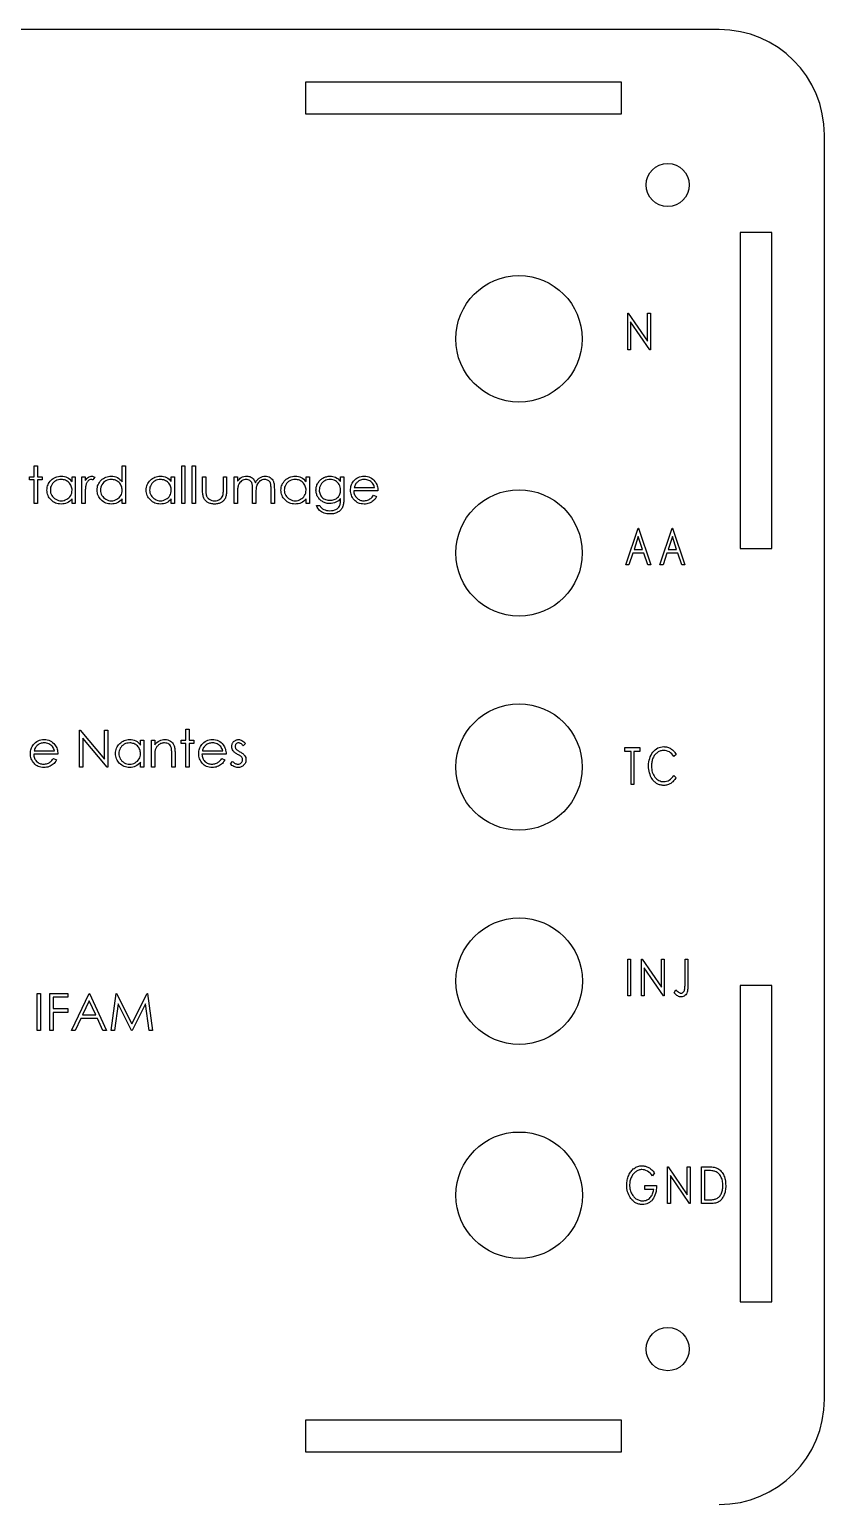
# Model space of a CAD drawing. Header units: millimetres. Extents: x 3 to 788, y -577 to 0.
# Drawn here: x 712.5 to 788, y -144.4 to -4.4 of the extents above; entities that cross this region are included whole.
import ezdxf

# ---------------------------------------------------------------- set-up
doc = ezdxf.new("R2010")
doc.units = ezdxf.units.MM
doc.layers.get('0').update_dxf_attribs({"lineweight": 25})

msp = doc.modelspace()

# ---------------------------------------------------------------- linework, layer by layer
at = {"color": 7, "linetype": 'Continuous', "lineweight": 25}
for p, q in [((777.95, -4.36), (657.95, -4.36)), ((768.7, -9.36), (738.7, -9.36)), ((738.7, -9.36), (738.7, -12.36)), ((768.7, -12.36), (768.7, -9.36)), ((738.7, -12.36), (768.7, -12.36)), ((787.95, -134.36), (787.95, -14.36)), ((782.95, -23.61), (779.95, -23.61)), ((779.95, -23.61), (779.95, -53.61)), ((782.95, -53.61), (782.95, -23.61)), ((779.95, -53.61), (782.95, -53.61)), ((782.95, -95.11), (779.95, -95.11)), ((779.95, -95.11), (779.95, -125.11)), ((782.95, -125.11), (782.95, -95.11)), ((779.95, -125.11), (782.95, -125.11)), ((738.7, -136.36), (738.7, -139.36)), ((768.7, -136.36), (738.7, -136.36)), ((768.7, -139.36), (768.7, -136.36)), ((738.7, -139.36), (768.7, -139.36))]:
    msp.add_line(p, q, dxfattribs=at)
at = {"color": 7, "linetype": 'Continuous', "flags": 128}
for points in [[(769.27, -34.77), (769.27, -31.27), (769.27, -31.27), (769.33, -31.27), (769.33, -31.27), (771.16, -33.94), (771.16, -33.94), (771.16, -31.27), (771.16, -31.27), (771.43, -31.27), (771.43, -31.27), (771.43, -34.77), (771.43, -34.77), (771.36, -34.77), (771.36, -34.77), (769.54, -32.11), (769.54, -32.11), (769.54, -34.77), (769.54, -34.77), (769.27, -34.77)], [(712.94, -45.77), (713.25, -45.77), (713.25, -45.77), (713.25, -46.8), (713.25, -46.8), (713.7, -46.8), (713.7, -46.8), (713.7, -47.11), (713.7, -47.11), (713.25, -47.11), (713.25, -47.11), (713.25, -49.36), (713.25, -49.36), (712.94, -49.36), (712.94, -49.36), (712.94, -47.11), (712.94, -47.11), (712.49, -47.11), (712.49, -47.11), (712.49, -46.8), (712.49, -46.8), (712.94, -46.8), (712.94, -46.8), (712.94, -45.77)], [(721.6, -45.77), (721.6, -49.36), (721.6, -49.36), (721.29, -49.36), (721.29, -49.36), (721.29, -48.91), (721.29, -48.91), (721.18, -49.03), (721.06, -49.13), (720.94, -49.22), (720.81, -49.28), (720.68, -49.33), (720.54, -49.37), (720.39, -49.39), (720.24, -49.4), (720.24, -49.4), (720.11, -49.39), (719.98, -49.38), (719.85, -49.35), (719.73, -49.3), (719.62, -49.25), (719.5, -49.18), (719.4, -49.1), (719.3, -49.01), (719.21, -48.91), (719.13, -48.81), (719.06, -48.7), (719.01, -48.58), (718.96, -48.46), (718.93, -48.34), (718.91, -48.21), (718.91, -48.07), (718.91, -48.07), (718.91, -47.94), (718.93, -47.81), (718.96, -47.68), (719.01, -47.57), (719.06, -47.45), (719.13, -47.34), (719.21, -47.24), (719.3, -47.14), (719.4, -47.05), (719.51, -46.97), (719.62, -46.9), (719.74, -46.85), (719.86, -46.81), (719.98, -46.78), (720.12, -46.76), (720.25, -46.75), (720.25, -46.75), (720.41, -46.76), (720.56, -46.79), (720.7, -46.83), (720.83, -46.89), (720.96, -46.96), (721.07, -47.06), (721.18, -47.17), (721.29, -47.29), (721.29, -47.29), (721.29, -45.77), (721.29, -45.77), (721.6, -45.77)], [(726.94, -45.77), (727.25, -45.77), (727.25, -45.77), (727.25, -49.36), (727.25, -49.36), (726.94, -49.36), (726.94, -49.36), (726.94, -45.77)], [(727.93, -45.77), (728.24, -45.77), (728.24, -45.77), (728.24, -49.36), (728.24, -49.36), (727.93, -49.36), (727.93, -49.36), (727.93, -45.77)], [(716.84, -46.8), (716.84, -49.36), (716.84, -49.36), (716.53, -49.36), (716.53, -49.36), (716.53, -48.91), (716.53, -48.91), (716.42, -49.03), (716.31, -49.13), (716.19, -49.22), (716.06, -49.28), (715.92, -49.33), (715.78, -49.37), (715.64, -49.39), (715.49, -49.4), (715.49, -49.4), (715.35, -49.39), (715.22, -49.38), (715.09, -49.35), (714.97, -49.3), (714.86, -49.25), (714.75, -49.18), (714.64, -49.1), (714.54, -49.01), (714.45, -48.91), (714.37, -48.81), (714.3, -48.7), (714.25, -48.58), (714.21, -48.46), (714.18, -48.34), (714.16, -48.21), (714.15, -48.07), (714.15, -48.07), (714.16, -47.94), (714.18, -47.81), (714.21, -47.68), (714.25, -47.57), (714.31, -47.45), (714.37, -47.34), (714.45, -47.24), (714.55, -47.14), (714.65, -47.05), (714.75, -46.97), (714.86, -46.9), (714.98, -46.85), (715.1, -46.81), (715.23, -46.78), (715.36, -46.76), (715.5, -46.75), (715.5, -46.75), (715.65, -46.76), (715.8, -46.78), (715.94, -46.82), (716.07, -46.88), (716.2, -46.95), (716.32, -47.04), (716.43, -47.15), (716.53, -47.27), (716.53, -47.27), (716.53, -46.8), (716.53, -46.8), (716.84, -46.8)], [(715.5, -47.07), (715.36, -47.08), (715.23, -47.1), (715.1, -47.14), (714.98, -47.2), (714.87, -47.27), (714.77, -47.36), (714.68, -47.46), (714.61, -47.57), (714.54, -47.69), (714.5, -47.81), (714.47, -47.94), (714.47, -48.07), (714.47, -48.07), (714.48, -48.2), (714.5, -48.33), (714.55, -48.46), (714.61, -48.58), (714.68, -48.69), (714.77, -48.79), (714.87, -48.88), (714.99, -48.95), (715.11, -49.01), (715.23, -49.05), (715.36, -49.08), (715.5, -49.09), (715.5, -49.09), (715.63, -49.08), (715.77, -49.05), (715.89, -49.01), (716.02, -48.95), (716.13, -48.88), (716.24, -48.8), (716.32, -48.7), (716.4, -48.59), (716.46, -48.48), (716.5, -48.35), (716.52, -48.22), (716.53, -48.08), (716.53, -48.08), (716.53, -47.98), (716.51, -47.88), (716.49, -47.78), (716.46, -47.69), (716.41, -47.6), (716.36, -47.51), (716.3, -47.43), (716.23, -47.36), (716.16, -47.29), (716.08, -47.23), (715.99, -47.18), (715.9, -47.14), (715.81, -47.11), (715.71, -47.09), (715.61, -47.07), (715.5, -47.07)], [(717.47, -46.8), (717.79, -46.8), (717.79, -46.8), (717.79, -47.17), (717.79, -47.17), (717.86, -47.07), (717.93, -46.98), (718.01, -46.91), (718.08, -46.85), (718.16, -46.81), (718.24, -46.78), (718.33, -46.76), (718.41, -46.75), (718.41, -46.75), (718.48, -46.76), (718.54, -46.78), (718.61, -46.8), (718.68, -46.84), (718.68, -46.84), (718.51, -47.11), (718.51, -47.11), (718.47, -47.09), (718.42, -47.08), (718.39, -47.07), (718.35, -47.07), (718.35, -47.07), (718.28, -47.08), (718.2, -47.1), (718.13, -47.14), (718.06, -47.2), (718.02, -47.24), (717.99, -47.28), (717.96, -47.32), (717.93, -47.37), (717.91, -47.43), (717.88, -47.49), (717.86, -47.55), (717.84, -47.62), (717.84, -47.62), (717.83, -47.68), (717.82, -47.75), (717.81, -47.84), (717.8, -47.95), (717.79, -48.06), (717.79, -48.19), (717.79, -48.34), (717.79, -48.5), (717.79, -48.5), (717.79, -49.36), (717.79, -49.36), (717.47, -49.36), (717.47, -49.36), (717.47, -46.8)], [(720.26, -47.07), (720.12, -47.08), (719.99, -47.1), (719.86, -47.14), (719.74, -47.2), (719.63, -47.27), (719.53, -47.36), (719.44, -47.46), (719.36, -47.57), (719.3, -47.69), (719.26, -47.81), (719.23, -47.94), (719.22, -48.07), (719.22, -48.07), (719.23, -48.2), (719.26, -48.33), (719.3, -48.46), (719.36, -48.58), (719.44, -48.69), (719.53, -48.79), (719.63, -48.88), (719.74, -48.95), (719.86, -49.01), (719.99, -49.05), (720.12, -49.08), (720.25, -49.09), (720.25, -49.09), (720.39, -49.08), (720.52, -49.05), (720.65, -49.01), (720.77, -48.95), (720.89, -48.88), (720.99, -48.8), (721.08, -48.7), (721.15, -48.59), (721.21, -48.48), (721.25, -48.35), (721.28, -48.22), (721.29, -48.08), (721.29, -48.08), (721.28, -47.98), (721.27, -47.88), (721.24, -47.78), (721.21, -47.69), (721.17, -47.6), (721.12, -47.51), (721.06, -47.43), (720.99, -47.36), (720.91, -47.29), (720.83, -47.23), (720.75, -47.18), (720.66, -47.14), (720.56, -47.11), (720.46, -47.09), (720.36, -47.07), (720.26, -47.07)], [(726.27, -46.8), (726.27, -49.36), (726.27, -49.36), (725.95, -49.36), (725.95, -49.36), (725.95, -48.91), (725.95, -48.91), (725.84, -49.03), (725.73, -49.13), (725.61, -49.22), (725.48, -49.28), (725.35, -49.33), (725.21, -49.37), (725.06, -49.39), (724.91, -49.4), (724.91, -49.4), (724.77, -49.39), (724.64, -49.38), (724.52, -49.35), (724.4, -49.3), (724.28, -49.25), (724.17, -49.18), (724.07, -49.1), (723.97, -49.01), (723.87, -48.91), (723.79, -48.81), (723.73, -48.7), (723.67, -48.58), (723.63, -48.46), (723.6, -48.34), (723.58, -48.21), (723.58, -48.07), (723.58, -48.07), (723.58, -47.94), (723.6, -47.81), (723.63, -47.68), (723.67, -47.57), (723.73, -47.45), (723.8, -47.34), (723.88, -47.24), (723.97, -47.14), (724.07, -47.05), (724.18, -46.97), (724.29, -46.9), (724.4, -46.85), (724.53, -46.81), (724.65, -46.78), (724.78, -46.76), (724.92, -46.75), (724.92, -46.75), (725.07, -46.76), (725.22, -46.78), (725.36, -46.82), (725.5, -46.88), (725.62, -46.95), (725.74, -47.04), (725.85, -47.15), (725.95, -47.27), (725.95, -47.27), (725.95, -46.8), (725.95, -46.8), (726.27, -46.8)], [(724.92, -47.07), (724.79, -47.08), (724.65, -47.1), (724.53, -47.14), (724.41, -47.2), (724.29, -47.27), (724.19, -47.36), (724.11, -47.46), (724.03, -47.57), (723.97, -47.69), (723.92, -47.81), (723.9, -47.94), (723.89, -48.07), (723.89, -48.07), (723.9, -48.2), (723.92, -48.33), (723.97, -48.46), (724.03, -48.58), (724.11, -48.69), (724.2, -48.79), (724.3, -48.88), (724.41, -48.95), (724.53, -49.01), (724.66, -49.05), (724.79, -49.08), (724.92, -49.09), (724.92, -49.09), (725.06, -49.08), (725.19, -49.05), (725.32, -49.01), (725.44, -48.95), (725.56, -48.88), (725.66, -48.8), (725.75, -48.7), (725.82, -48.59), (725.88, -48.48), (725.92, -48.35), (725.94, -48.22), (725.95, -48.08), (725.95, -48.08), (725.95, -47.98), (725.93, -47.88), (725.91, -47.78), (725.88, -47.69), (725.84, -47.6), (725.79, -47.51), (725.73, -47.43), (725.66, -47.36), (725.58, -47.29), (725.5, -47.23), (725.41, -47.18), (725.32, -47.14), (725.23, -47.11), (725.13, -47.09), (725.03, -47.07), (724.92, -47.07)], [(728.91, -46.8), (729.23, -46.8), (729.23, -46.8), (729.23, -47.98), (729.23, -47.98), (729.23, -48.09), (729.23, -48.18), (729.24, -48.27), (729.24, -48.35), (729.25, -48.42), (729.26, -48.48), (729.27, -48.54), (729.28, -48.58), (729.28, -48.58), (729.3, -48.64), (729.32, -48.69), (729.35, -48.74), (729.39, -48.79), (729.42, -48.84), (729.47, -48.88), (729.51, -48.92), (729.56, -48.95), (729.67, -49.01), (729.79, -49.05), (729.92, -49.08), (730.06, -49.09), (730.06, -49.09), (730.2, -49.08), (730.33, -49.05), (730.45, -49.01), (730.56, -48.95), (730.65, -48.88), (730.73, -48.8), (730.79, -48.71), (730.84, -48.61), (730.84, -48.61), (730.85, -48.57), (730.86, -48.51), (730.87, -48.45), (730.88, -48.38), (730.88, -48.3), (730.89, -48.2), (730.89, -48.1), (730.89, -47.98), (730.89, -47.98), (730.89, -46.8), (730.89, -46.8), (731.2, -46.8), (731.2, -46.8), (731.2, -48.04), (731.2, -48.04), (731.2, -48.17), (731.2, -48.29), (731.19, -48.4), (731.17, -48.5), (731.15, -48.6), (731.13, -48.68), (731.11, -48.76), (731.08, -48.83), (731.04, -48.9), (731.01, -48.96), (730.96, -49.02), (730.92, -49.07), (730.87, -49.12), (730.82, -49.17), (730.76, -49.21), (730.7, -49.25), (730.63, -49.29), (730.56, -49.32), (730.49, -49.34), (730.41, -49.36), (730.33, -49.38), (730.24, -49.39), (730.16, -49.4), (730.06, -49.4), (730.06, -49.4), (729.97, -49.4), (729.88, -49.39), (729.79, -49.38), (729.71, -49.36), (729.63, -49.34), (729.56, -49.32), (729.49, -49.29), (729.42, -49.25), (729.36, -49.21), (729.3, -49.17), (729.25, -49.12), (729.2, -49.07), (729.15, -49.02), (729.11, -48.96), (729.07, -48.9), (729.04, -48.83), (729.01, -48.76), (728.99, -48.68), (728.96, -48.59), (728.95, -48.49), (728.93, -48.39), (728.92, -48.27), (728.92, -48.15), (728.91, -48.02), (728.91, -48.02), (728.91, -46.8)], [(731.92, -46.8), (732.24, -46.8), (732.24, -46.8), (732.24, -47.24), (732.24, -47.24), (732.32, -47.13), (732.41, -47.03), (732.5, -46.95), (732.59, -46.88), (732.59, -46.88), (732.72, -46.83), (732.85, -46.79), (732.98, -46.76), (733.12, -46.75), (733.12, -46.75), (733.21, -46.76), (733.3, -46.77), (733.39, -46.79), (733.47, -46.83), (733.55, -46.87), (733.63, -46.91), (733.69, -46.96), (733.75, -47.02), (733.8, -47.09), (733.85, -47.17), (733.89, -47.26), (733.93, -47.37), (733.93, -47.37), (733.97, -47.3), (734.02, -47.23), (734.07, -47.16), (734.12, -47.1), (734.17, -47.05), (734.22, -47), (734.28, -46.95), (734.34, -46.91), (734.47, -46.84), (734.6, -46.79), (734.73, -46.76), (734.87, -46.75), (734.87, -46.75), (735, -46.76), (735.12, -46.79), (735.23, -46.83), (735.34, -46.89), (735.43, -46.96), (735.51, -47.05), (735.58, -47.14), (735.64, -47.26), (735.66, -47.32), (735.68, -47.39), (735.7, -47.47), (735.71, -47.55), (735.72, -47.65), (735.73, -47.75), (735.73, -47.86), (735.74, -47.97), (735.74, -47.97), (735.74, -49.36), (735.74, -49.36), (735.42, -49.36), (735.42, -49.36), (735.42, -47.97), (735.42, -47.97), (735.42, -47.87), (735.42, -47.78), (735.41, -47.7), (735.41, -47.62), (735.4, -47.56), (735.39, -47.5), (735.38, -47.45), (735.36, -47.41), (735.33, -47.33), (735.28, -47.27), (735.22, -47.21), (735.16, -47.16), (735.08, -47.12), (735, -47.09), (734.91, -47.07), (734.81, -47.07), (734.81, -47.07), (734.7, -47.08), (734.58, -47.1), (734.47, -47.15), (734.37, -47.21), (734.28, -47.28), (734.2, -47.37), (734.13, -47.47), (734.08, -47.58), (734.06, -47.64), (734.04, -47.72), (734.02, -47.8), (734.01, -47.89), (734, -48), (733.99, -48.11), (733.99, -48.23), (733.99, -48.36), (733.99, -48.36), (733.99, -49.36), (733.99, -49.36), (733.67, -49.36), (733.67, -49.36), (733.67, -48.06), (733.67, -48.06), (733.67, -47.95), (733.67, -47.84), (733.66, -47.75), (733.66, -47.67), (733.65, -47.6), (733.64, -47.53), (733.63, -47.48), (733.61, -47.43), (733.58, -47.35), (733.53, -47.28), (733.48, -47.22), (733.41, -47.17), (733.33, -47.12), (733.25, -47.09), (733.16, -47.07), (733.06, -47.07), (733.06, -47.07), (732.95, -47.08), (732.84, -47.1), (732.73, -47.14), (732.63, -47.2), (732.54, -47.28), (732.45, -47.36), (732.39, -47.46), (732.33, -47.57), (732.31, -47.63), (732.29, -47.7), (732.27, -47.78), (732.26, -47.86), (732.25, -47.96), (732.24, -48.06), (732.24, -48.16), (732.24, -48.28), (732.24, -48.28), (732.24, -49.36), (732.24, -49.36), (731.92, -49.36), (731.92, -49.36), (731.92, -46.8)], [(739.06, -46.8), (739.06, -49.36), (739.06, -49.36), (738.74, -49.36), (738.74, -49.36), (738.74, -48.91), (738.74, -48.91), (738.63, -49.03), (738.52, -49.13), (738.4, -49.22), (738.27, -49.28), (738.14, -49.33), (738, -49.37), (737.85, -49.39), (737.7, -49.4), (737.7, -49.4), (737.56, -49.39), (737.43, -49.38), (737.31, -49.35), (737.19, -49.3), (737.07, -49.25), (736.96, -49.18), (736.85, -49.1), (736.75, -49.01), (736.66, -48.91), (736.58, -48.81), (736.52, -48.7), (736.46, -48.58), (736.42, -48.46), (736.39, -48.34), (736.37, -48.21), (736.36, -48.07), (736.36, -48.07), (736.37, -47.94), (736.39, -47.81), (736.42, -47.68), (736.46, -47.57), (736.52, -47.45), (736.59, -47.34), (736.67, -47.24), (736.76, -47.14), (736.86, -47.05), (736.97, -46.97), (737.08, -46.9), (737.19, -46.85), (737.31, -46.81), (737.44, -46.78), (737.57, -46.76), (737.71, -46.75), (737.71, -46.75), (737.86, -46.76), (738.01, -46.78), (738.15, -46.82), (738.29, -46.88), (738.41, -46.95), (738.53, -47.04), (738.64, -47.15), (738.74, -47.27), (738.74, -47.27), (738.74, -46.8), (738.74, -46.8), (739.06, -46.8)], [(737.71, -47.07), (737.57, -47.08), (737.44, -47.1), (737.32, -47.14), (737.19, -47.2), (737.08, -47.27), (736.98, -47.36), (736.89, -47.46), (736.82, -47.57), (736.76, -47.69), (736.71, -47.81), (736.69, -47.94), (736.68, -48.07), (736.68, -48.07), (736.69, -48.2), (736.71, -48.33), (736.76, -48.46), (736.82, -48.58), (736.9, -48.69), (736.98, -48.79), (737.09, -48.88), (737.2, -48.95), (737.32, -49.01), (737.44, -49.05), (737.57, -49.08), (737.71, -49.09), (737.71, -49.09), (737.84, -49.08), (737.98, -49.05), (738.11, -49.01), (738.23, -48.95), (738.35, -48.88), (738.45, -48.8), (738.53, -48.7), (738.61, -48.59), (738.67, -48.48), (738.71, -48.35), (738.73, -48.22), (738.74, -48.08), (738.74, -48.08), (738.74, -47.98), (738.72, -47.88), (738.7, -47.78), (738.67, -47.69), (738.63, -47.6), (738.57, -47.51), (738.51, -47.43), (738.44, -47.36), (738.37, -47.29), (738.29, -47.23), (738.2, -47.18), (738.11, -47.14), (738.02, -47.11), (737.92, -47.09), (737.82, -47.07), (737.71, -47.07)], [(742.02, -46.8), (742.33, -46.8), (742.33, -46.8), (742.33, -48.83), (742.33, -48.83), (742.33, -48.96), (742.33, -49.08), (742.32, -49.19), (742.31, -49.29), (742.3, -49.39), (742.28, -49.47), (742.26, -49.55), (742.24, -49.61), (742.24, -49.61), (742.2, -49.7), (742.16, -49.78), (742.12, -49.85), (742.06, -49.92), (742, -49.99), (741.94, -50.05), (741.87, -50.1), (741.79, -50.15), (741.71, -50.2), (741.63, -50.24), (741.54, -50.27), (741.45, -50.3), (741.35, -50.32), (741.25, -50.33), (741.14, -50.34), (741.04, -50.34), (741.04, -50.34), (740.88, -50.34), (740.73, -50.32), (740.58, -50.29), (740.45, -50.25), (740.33, -50.2), (740.22, -50.14), (740.12, -50.07), (740.03, -50), (739.95, -49.91), (739.87, -49.8), (739.8, -49.68), (739.73, -49.54), (739.73, -49.54), (740.04, -49.54), (740.04, -49.54), (740.12, -49.65), (740.21, -49.75), (740.31, -49.84), (740.43, -49.91), (740.55, -49.96), (740.69, -50), (740.84, -50.02), (741.01, -50.03), (741.01, -50.03), (741.17, -50.02), (741.32, -50), (741.46, -49.96), (741.58, -49.91), (741.69, -49.84), (741.78, -49.77), (741.86, -49.69), (741.92, -49.6), (741.94, -49.55), (741.96, -49.5), (741.98, -49.43), (741.99, -49.36), (742, -49.28), (742.01, -49.19), (742.02, -49.1), (742.02, -49), (742.02, -49), (742.02, -48.87), (742.02, -48.87), (741.92, -48.98), (741.81, -49.08), (741.69, -49.16), (741.56, -49.23), (741.43, -49.29), (741.29, -49.32), (741.14, -49.35), (741, -49.36), (741, -49.36), (740.91, -49.35), (740.82, -49.34), (740.74, -49.33), (740.65, -49.31), (740.57, -49.29), (740.49, -49.26), (740.41, -49.22), (740.33, -49.18), (740.26, -49.14), (740.19, -49.09), (740.12, -49.03), (740.06, -48.98), (740, -48.92), (739.95, -48.85), (739.9, -48.79), (739.85, -48.71), (739.81, -48.64), (739.78, -48.56), (739.75, -48.49), (739.73, -48.41), (739.71, -48.32), (739.69, -48.24), (739.69, -48.16), (739.68, -48.07), (739.68, -48.07), (739.69, -47.98), (739.7, -47.9), (739.71, -47.81), (739.73, -47.73), (739.75, -47.65), (739.78, -47.57), (739.82, -47.49), (739.86, -47.41), (739.91, -47.34), (739.96, -47.27), (740.01, -47.2), (740.07, -47.14), (740.13, -47.08), (740.2, -47.03), (740.27, -46.98), (740.35, -46.93), (740.43, -46.89), (740.51, -46.85), (740.59, -46.82), (740.67, -46.8), (740.75, -46.78), (740.83, -46.76), (740.92, -46.76), (741.01, -46.75), (741.01, -46.75), (741.15, -46.76), (741.28, -46.78), (741.41, -46.81), (741.54, -46.86), (741.66, -46.93), (741.78, -47.01), (741.9, -47.12), (742.02, -47.25), (742.02, -47.25), (742.02, -46.8)], [(741.03, -47.07), (740.89, -47.08), (740.76, -47.1), (740.63, -47.14), (740.51, -47.2), (740.4, -47.27), (740.3, -47.36), (740.21, -47.46), (740.13, -47.57), (740.07, -47.69), (740.03, -47.82), (740.01, -47.95), (740, -48.08), (740, -48.08), (740, -48.18), (740.02, -48.28), (740.04, -48.37), (740.07, -48.46), (740.11, -48.55), (740.16, -48.62), (740.21, -48.7), (740.28, -48.77), (740.35, -48.83), (740.43, -48.89), (740.52, -48.94), (740.6, -48.97), (740.7, -49), (740.8, -49.02), (740.9, -49.04), (741.01, -49.04), (741.01, -49.04), (741.12, -49.04), (741.23, -49.02), (741.33, -49), (741.42, -48.97), (741.51, -48.94), (741.59, -48.89), (741.67, -48.83), (741.74, -48.77), (741.81, -48.7), (741.86, -48.63), (741.91, -48.55), (741.95, -48.46), (741.98, -48.37), (742, -48.27), (742.01, -48.17), (742.02, -48.06), (742.02, -48.06), (742.01, -47.92), (741.99, -47.79), (741.95, -47.67), (741.89, -47.55), (741.82, -47.45), (741.74, -47.35), (741.64, -47.27), (741.53, -47.2), (741.41, -47.14), (741.29, -47.1), (741.16, -47.08), (741.03, -47.07)], [(745.15, -48.55), (745.43, -48.69), (745.43, -48.69), (745.36, -48.81), (745.29, -48.92), (745.21, -49.01), (745.12, -49.09), (745.03, -49.16), (744.94, -49.22), (744.84, -49.28), (744.73, -49.32), (744.62, -49.36), (744.5, -49.38), (744.38, -49.4), (744.25, -49.4), (744.25, -49.4), (744.1, -49.39), (743.96, -49.38), (743.83, -49.34), (743.71, -49.3), (743.59, -49.24), (743.49, -49.17), (743.39, -49.09), (743.3, -49), (743.22, -48.89), (743.15, -48.79), (743.09, -48.68), (743.05, -48.57), (743.01, -48.45), (742.98, -48.33), (742.97, -48.21), (742.96, -48.08), (742.96, -48.08), (742.96, -47.97), (742.98, -47.85), (743, -47.74), (743.03, -47.63), (743.07, -47.53), (743.13, -47.42), (743.19, -47.33), (743.25, -47.23), (743.25, -47.23), (743.35, -47.12), (743.46, -47.02), (743.57, -46.94), (743.69, -46.87), (743.82, -46.82), (743.96, -46.78), (744.1, -46.76), (744.25, -46.75), (744.25, -46.75), (744.41, -46.76), (744.56, -46.78), (744.7, -46.82), (744.83, -46.88), (744.96, -46.95), (745.08, -47.04), (745.18, -47.14), (745.28, -47.26), (745.28, -47.26), (745.35, -47.35), (745.4, -47.45), (745.45, -47.55), (745.49, -47.66), (745.52, -47.77), (745.54, -47.89), (745.56, -48.01), (745.56, -48.14), (745.56, -48.14), (743.27, -48.14), (743.27, -48.14), (743.28, -48.25), (743.29, -48.34), (743.32, -48.43), (743.35, -48.52), (743.39, -48.6), (743.43, -48.68), (743.49, -48.75), (743.55, -48.82), (743.62, -48.88), (743.69, -48.94), (743.77, -48.98), (743.85, -49.02), (743.93, -49.05), (744.02, -49.07), (744.11, -49.08), (744.21, -49.09), (744.21, -49.09), (744.3, -49.08), (744.39, -49.07), (744.48, -49.05), (744.57, -49.03), (744.66, -48.99), (744.74, -48.96), (744.81, -48.91), (744.88, -48.87), (744.94, -48.81), (745.01, -48.74), (745.08, -48.65), (745.15, -48.55)], [(745.25, -47.83), (745.21, -47.71), (745.17, -47.6), (745.11, -47.5), (745.05, -47.41), (744.98, -47.34), (744.9, -47.27), (744.81, -47.21), (744.71, -47.16), (744.61, -47.12), (744.5, -47.09), (744.39, -47.07), (744.27, -47.07), (744.27, -47.07), (744.18, -47.07), (744.09, -47.08), (744, -47.1), (743.91, -47.13), (743.83, -47.16), (743.76, -47.2), (743.68, -47.25), (743.61, -47.31), (743.61, -47.31), (743.56, -47.35), (743.52, -47.41), (743.47, -47.46), (743.43, -47.52), (743.4, -47.59), (743.36, -47.67), (743.33, -47.75), (743.31, -47.83), (743.31, -47.83), (745.25, -47.83)], [(770.3, -51.68), (771.47, -55.18), (771.47, -55.18), (771.18, -55.18), (771.18, -55.18), (770.8, -54.05), (770.8, -54.05), (769.76, -54.05), (769.76, -54.05), (769.39, -55.18), (769.39, -55.18), (769.09, -55.18), (769.09, -55.18), (770.26, -51.68), (770.26, -51.68), (770.3, -51.68)], [(773.54, -51.68), (774.71, -55.18), (774.71, -55.18), (774.42, -55.18), (774.42, -55.18), (774.04, -54.05), (774.04, -54.05), (773, -54.05), (773, -54.05), (772.63, -55.18), (772.63, -55.18), (772.33, -55.18), (772.33, -55.18), (773.5, -51.68), (773.5, -51.68), (773.54, -51.68)], [(770.28, -52.49), (769.88, -53.7), (769.88, -53.7), (770.68, -53.7), (770.68, -53.7), (770.28, -52.49)], [(773.52, -52.49), (773.12, -53.7), (773.12, -53.7), (773.92, -53.7), (773.92, -53.7), (773.52, -52.49)], [(717.24, -74.36), (717.24, -70.86), (717.24, -70.86), (717.31, -70.86), (717.31, -70.86), (719.62, -73.61), (719.62, -73.61), (719.62, -70.86), (719.62, -70.86), (719.93, -70.86), (719.93, -70.86), (719.93, -74.36), (719.93, -74.36), (719.86, -74.36), (719.86, -74.36), (717.56, -71.61), (717.56, -71.61), (717.56, -74.36), (717.56, -74.36), (717.24, -74.36)], [(727.34, -70.77), (727.65, -70.77), (727.65, -70.77), (727.65, -71.8), (727.65, -71.8), (728.1, -71.8), (728.1, -71.8), (728.1, -72.11), (728.1, -72.11), (727.65, -72.11), (727.65, -72.11), (727.65, -74.36), (727.65, -74.36), (727.34, -74.36), (727.34, -74.36), (727.34, -72.11), (727.34, -72.11), (726.89, -72.11), (726.89, -72.11), (726.89, -71.8), (726.89, -71.8), (727.34, -71.8), (727.34, -71.8), (727.34, -70.77)], [(714.76, -73.55), (715.04, -73.69), (715.04, -73.69), (714.98, -73.81), (714.9, -73.92), (714.82, -74.01), (714.74, -74.09), (714.65, -74.16), (714.56, -74.22), (714.46, -74.28), (714.35, -74.32), (714.24, -74.36), (714.12, -74.38), (713.99, -74.4), (713.86, -74.4), (713.86, -74.4), (713.72, -74.39), (713.58, -74.38), (713.45, -74.34), (713.32, -74.3), (713.21, -74.24), (713.1, -74.17), (713.01, -74.09), (712.92, -74), (712.84, -73.89), (712.77, -73.79), (712.71, -73.68), (712.66, -73.57), (712.62, -73.45), (712.6, -73.33), (712.58, -73.21), (712.58, -73.08), (712.58, -73.08), (712.58, -72.97), (712.59, -72.85), (712.62, -72.74), (712.65, -72.63), (712.69, -72.53), (712.74, -72.42), (712.8, -72.33), (712.87, -72.23), (712.87, -72.23), (712.97, -72.12), (713.07, -72.02), (713.19, -71.94), (713.31, -71.87), (713.44, -71.82), (713.57, -71.78), (713.72, -71.76), (713.87, -71.75), (713.87, -71.75), (714.03, -71.76), (714.18, -71.78), (714.32, -71.82), (714.45, -71.88), (714.57, -71.95), (714.69, -72.04), (714.8, -72.14), (714.9, -72.26), (714.9, -72.26), (714.96, -72.35), (715.02, -72.45), (715.07, -72.55), (715.11, -72.66), (715.14, -72.77), (715.16, -72.89), (715.17, -73.01), (715.18, -73.14), (715.18, -73.14), (712.89, -73.14), (712.89, -73.14), (712.9, -73.25), (712.91, -73.34), (712.93, -73.43), (712.96, -73.52), (713, -73.6), (713.05, -73.68), (713.1, -73.75), (713.16, -73.82), (713.23, -73.88), (713.31, -73.94), (713.38, -73.98), (713.46, -74.02), (713.55, -74.05), (713.64, -74.07), (713.73, -74.08), (713.82, -74.09), (713.82, -74.09), (713.92, -74.08), (714.01, -74.07), (714.1, -74.05), (714.19, -74.03), (714.28, -73.99), (714.36, -73.96), (714.43, -73.91), (714.49, -73.87), (714.56, -73.81), (714.62, -73.74), (714.69, -73.65), (714.76, -73.55)], [(714.86, -72.83), (714.83, -72.71), (714.78, -72.6), (714.73, -72.5), (714.67, -72.41), (714.6, -72.34), (714.52, -72.27), (714.43, -72.21), (714.33, -72.16), (714.22, -72.12), (714.11, -72.09), (714, -72.07), (713.89, -72.07), (713.89, -72.07), (713.79, -72.07), (713.7, -72.08), (713.61, -72.1), (713.53, -72.13), (713.45, -72.16), (713.37, -72.2), (713.3, -72.25), (713.23, -72.31), (713.23, -72.31), (713.18, -72.35), (713.13, -72.41), (713.09, -72.46), (713.05, -72.52), (713.01, -72.59), (712.98, -72.67), (712.95, -72.75), (712.92, -72.83), (712.92, -72.83), (714.86, -72.83)], [(723.35, -71.8), (723.35, -74.36), (723.35, -74.36), (723.03, -74.36), (723.03, -74.36), (723.03, -73.91), (723.03, -73.91), (722.92, -74.03), (722.81, -74.13), (722.69, -74.22), (722.56, -74.28), (722.42, -74.33), (722.29, -74.37), (722.14, -74.39), (721.99, -74.4), (721.99, -74.4), (721.85, -74.39), (721.72, -74.38), (721.6, -74.35), (721.47, -74.3), (721.36, -74.25), (721.25, -74.18), (721.14, -74.1), (721.04, -74.01), (720.95, -73.91), (720.87, -73.81), (720.81, -73.7), (720.75, -73.58), (720.71, -73.46), (720.68, -73.34), (720.66, -73.21), (720.65, -73.07), (720.65, -73.07), (720.66, -72.94), (720.68, -72.81), (720.71, -72.68), (720.75, -72.57), (720.81, -72.45), (720.87, -72.34), (720.95, -72.24), (721.05, -72.14), (721.15, -72.05), (721.25, -71.97), (721.37, -71.9), (721.48, -71.85), (721.6, -71.81), (721.73, -71.78), (721.86, -71.76), (722, -71.75), (722, -71.75), (722.15, -71.76), (722.3, -71.78), (722.44, -71.82), (722.58, -71.88), (722.7, -71.95), (722.82, -72.04), (722.93, -72.15), (723.03, -72.27), (723.03, -72.27), (723.03, -71.8), (723.03, -71.8), (723.35, -71.8)], [(722, -72.07), (721.86, -72.08), (721.73, -72.1), (721.6, -72.14), (721.48, -72.2), (721.37, -72.27), (721.27, -72.36), (721.18, -72.46), (721.11, -72.57), (721.05, -72.69), (721, -72.81), (720.98, -72.94), (720.97, -73.07), (720.97, -73.07), (720.98, -73.2), (721, -73.33), (721.05, -73.46), (721.11, -73.58), (721.18, -73.69), (721.27, -73.79), (721.37, -73.88), (721.49, -73.95), (721.61, -74.01), (721.73, -74.05), (721.86, -74.08), (722, -74.09), (722, -74.09), (722.13, -74.08), (722.27, -74.05), (722.39, -74.01), (722.52, -73.95), (722.63, -73.88), (722.74, -73.8), (722.82, -73.7), (722.9, -73.59), (722.96, -73.48), (723, -73.35), (723.02, -73.22), (723.03, -73.08), (723.03, -73.08), (723.03, -72.98), (723.01, -72.88), (722.99, -72.78), (722.96, -72.69), (722.91, -72.6), (722.86, -72.51), (722.8, -72.43), (722.73, -72.36), (722.66, -72.29), (722.58, -72.23), (722.49, -72.18), (722.4, -72.14), (722.31, -72.11), (722.21, -72.09), (722.11, -72.07), (722, -72.07)], [(724.06, -71.8), (724.38, -71.8), (724.38, -71.8), (724.38, -72.26), (724.38, -72.26), (724.48, -72.14), (724.59, -72.03), (724.7, -71.94), (724.82, -71.87), (724.95, -71.82), (725.07, -71.78), (725.21, -71.76), (725.35, -71.75), (725.35, -71.75), (725.49, -71.76), (725.63, -71.79), (725.75, -71.83), (725.87, -71.9), (725.97, -71.98), (726.06, -72.07), (726.14, -72.17), (726.2, -72.29), (726.22, -72.35), (726.25, -72.43), (726.26, -72.51), (726.28, -72.6), (726.29, -72.7), (726.3, -72.81), (726.31, -72.92), (726.31, -73.05), (726.31, -73.05), (726.31, -74.36), (726.31, -74.36), (725.99, -74.36), (725.99, -74.36), (725.99, -73.15), (725.99, -73.15), (725.99, -73.05), (725.99, -72.95), (725.99, -72.87), (725.98, -72.79), (725.98, -72.72), (725.97, -72.66), (725.96, -72.61), (725.96, -72.57), (725.96, -72.57), (725.92, -72.45), (725.87, -72.35), (725.81, -72.26), (725.73, -72.19), (725.64, -72.14), (725.54, -72.1), (725.42, -72.08), (725.3, -72.07), (725.3, -72.07), (725.22, -72.07), (725.15, -72.08), (725.07, -72.09), (725, -72.12), (724.94, -72.14), (724.87, -72.18), (724.81, -72.22), (724.75, -72.26), (724.69, -72.31), (724.63, -72.37), (724.59, -72.42), (724.54, -72.48), (724.51, -72.54), (724.47, -72.61), (724.45, -72.67), (724.43, -72.74), (724.43, -72.74), (724.41, -72.8), (724.4, -72.86), (724.4, -72.93), (724.39, -73.01), (724.38, -73.1), (724.38, -73.2), (724.38, -73.31), (724.38, -73.43), (724.38, -73.43), (724.38, -74.36), (724.38, -74.36), (724.06, -74.36), (724.06, -74.36), (724.06, -71.8)], [(730.74, -73.55), (731.02, -73.69), (731.02, -73.69), (730.95, -73.81), (730.88, -73.92), (730.8, -74.01), (730.71, -74.09), (730.62, -74.16), (730.53, -74.22), (730.43, -74.28), (730.32, -74.32), (730.21, -74.36), (730.09, -74.38), (729.97, -74.4), (729.84, -74.4), (729.84, -74.4), (729.69, -74.39), (729.55, -74.38), (729.42, -74.34), (729.3, -74.3), (729.18, -74.24), (729.08, -74.17), (728.98, -74.09), (728.89, -74), (728.81, -73.89), (728.74, -73.79), (728.68, -73.68), (728.64, -73.57), (728.6, -73.45), (728.57, -73.33), (728.56, -73.21), (728.55, -73.08), (728.55, -73.08), (728.56, -72.97), (728.57, -72.85), (728.59, -72.74), (728.62, -72.63), (728.67, -72.53), (728.72, -72.42), (728.78, -72.33), (728.84, -72.23), (728.84, -72.23), (728.94, -72.12), (729.05, -72.02), (729.16, -71.94), (729.28, -71.87), (729.41, -71.82), (729.55, -71.78), (729.69, -71.76), (729.84, -71.75), (729.84, -71.75), (730, -71.76), (730.15, -71.78), (730.29, -71.82), (730.42, -71.88), (730.55, -71.95), (730.67, -72.04), (730.77, -72.14), (730.87, -72.26), (730.87, -72.26), (730.94, -72.35), (730.99, -72.45), (731.04, -72.55), (731.08, -72.66), (731.11, -72.77), (731.13, -72.89), (731.15, -73.01), (731.15, -73.14), (731.15, -73.14), (728.86, -73.14), (728.86, -73.14), (728.87, -73.25), (728.88, -73.34), (728.91, -73.43), (728.94, -73.52), (728.98, -73.6), (729.02, -73.68), (729.08, -73.75), (729.14, -73.82), (729.21, -73.88), (729.28, -73.94), (729.36, -73.98), (729.44, -74.02), (729.52, -74.05), (729.61, -74.07), (729.7, -74.08), (729.8, -74.09), (729.8, -74.09), (729.89, -74.08), (729.98, -74.07), (730.07, -74.05), (730.16, -74.03), (730.25, -73.99), (730.33, -73.96), (730.4, -73.91), (730.47, -73.87), (730.53, -73.81), (730.6, -73.74), (730.67, -73.65), (730.74, -73.55)], [(730.84, -72.83), (730.8, -72.71), (730.76, -72.6), (730.7, -72.5), (730.64, -72.41), (730.57, -72.34), (730.49, -72.27), (730.4, -72.21), (730.3, -72.16), (730.2, -72.12), (730.09, -72.09), (729.98, -72.07), (729.86, -72.07), (729.86, -72.07), (729.77, -72.07), (729.68, -72.08), (729.59, -72.1), (729.5, -72.13), (729.42, -72.16), (729.35, -72.2), (729.27, -72.25), (729.2, -72.31), (729.2, -72.31), (729.15, -72.35), (729.11, -72.41), (729.06, -72.46), (729.02, -72.52), (728.99, -72.59), (728.95, -72.67), (728.92, -72.75), (728.9, -72.83), (728.9, -72.83), (730.84, -72.83)], [(732.99, -72.12), (732.78, -72.34), (732.78, -72.34), (732.72, -72.27), (732.67, -72.22), (732.61, -72.17), (732.56, -72.13), (732.5, -72.11), (732.45, -72.08), (732.39, -72.07), (732.34, -72.07), (732.34, -72.07), (732.27, -72.07), (732.21, -72.09), (732.15, -72.13), (732.1, -72.17), (732.06, -72.23), (732.03, -72.28), (732.01, -72.35), (732.01, -72.41), (732.01, -72.41), (732.01, -72.47), (732.03, -72.53), (732.05, -72.59), (732.09, -72.64), (732.09, -72.64), (732.12, -72.67), (732.15, -72.7), (732.18, -72.73), (732.23, -72.77), (732.28, -72.8), (732.33, -72.83), (732.39, -72.87), (732.46, -72.91), (732.46, -72.91), (732.54, -72.95), (732.61, -73), (732.68, -73.04), (732.74, -73.09), (732.8, -73.13), (732.84, -73.18), (732.88, -73.22), (732.92, -73.27), (732.92, -73.27), (732.97, -73.36), (733.01, -73.45), (733.03, -73.55), (733.04, -73.66), (733.04, -73.66), (733.03, -73.74), (733.02, -73.81), (733.01, -73.88), (732.98, -73.95), (732.95, -74.01), (732.92, -74.07), (732.87, -74.13), (732.82, -74.19), (732.77, -74.24), (732.71, -74.28), (732.65, -74.32), (732.58, -74.35), (732.51, -74.37), (732.44, -74.39), (732.37, -74.4), (732.29, -74.4), (732.29, -74.4), (732.18, -74.4), (732.08, -74.38), (731.98, -74.35), (731.88, -74.31), (731.79, -74.26), (731.7, -74.2), (731.62, -74.13), (731.56, -74.05), (731.56, -74.05), (731.76, -73.82), (731.76, -73.82), (731.83, -73.88), (731.89, -73.94), (731.95, -73.98), (732.01, -74.02), (732.07, -74.05), (732.14, -74.07), (732.21, -74.08), (732.27, -74.09), (732.27, -74.09), (732.36, -74.08), (732.45, -74.06), (732.52, -74.02), (732.59, -73.96), (732.65, -73.9), (732.69, -73.83), (732.71, -73.76), (732.72, -73.68), (732.72, -73.68), (732.72, -73.61), (732.7, -73.55), (732.67, -73.49), (732.64, -73.43), (732.64, -73.43), (732.61, -73.4), (732.58, -73.38), (732.54, -73.34), (732.5, -73.31), (732.45, -73.28), (732.39, -73.24), (732.32, -73.21), (732.25, -73.17), (732.25, -73.17), (732.17, -73.12), (732.1, -73.08), (732.04, -73.03), (731.98, -72.99), (731.92, -72.95), (731.88, -72.9), (731.84, -72.86), (731.81, -72.82), (731.81, -72.82), (731.76, -72.73), (731.72, -72.63), (731.7, -72.53), (731.69, -72.42), (731.69, -72.42), (731.69, -72.35), (731.7, -72.29), (731.72, -72.22), (731.74, -72.16), (731.76, -72.1), (731.79, -72.05), (731.83, -71.99), (731.87, -71.94), (731.92, -71.9), (731.97, -71.86), (732.03, -71.83), (732.08, -71.8), (732.14, -71.78), (732.2, -71.77), (732.27, -71.76), (732.34, -71.75), (732.34, -71.75), (732.42, -71.76), (732.5, -71.78), (732.58, -71.8), (732.66, -71.84), (732.75, -71.9), (732.83, -71.96), (732.91, -72.03), (732.99, -72.12)], [(769, -72.87), (769, -72.51), (769, -72.51), (770.44, -72.51), (770.44, -72.51), (770.44, -72.87), (770.44, -72.87), (769.86, -72.87), (769.86, -72.87), (769.86, -76.01), (769.86, -76.01), (769.59, -76.01), (769.59, -76.01), (769.59, -72.87), (769.59, -72.87), (769, -72.87)], [(773.86, -73.16), (773.64, -73.37), (773.64, -73.37), (773.55, -73.23), (773.45, -73.11), (773.34, -73.01), (773.23, -72.93), (773.1, -72.87), (772.97, -72.82), (772.83, -72.79), (772.69, -72.78), (772.69, -72.78), (772.61, -72.79), (772.53, -72.8), (772.46, -72.81), (772.38, -72.83), (772.31, -72.86), (772.24, -72.89), (772.17, -72.93), (772.1, -72.98), (772.03, -73.03), (771.97, -73.09), (771.91, -73.15), (771.86, -73.21), (771.8, -73.28), (771.76, -73.36), (771.71, -73.43), (771.67, -73.51), (771.64, -73.6), (771.61, -73.69), (771.58, -73.78), (771.56, -73.87), (771.55, -73.97), (771.53, -74.06), (771.53, -74.16), (771.52, -74.27), (771.52, -74.27), (771.53, -74.42), (771.55, -74.57), (771.57, -74.71), (771.61, -74.85), (771.66, -74.98), (771.71, -75.1), (771.78, -75.21), (771.86, -75.32), (771.95, -75.42), (772.04, -75.51), (772.14, -75.58), (772.24, -75.64), (772.35, -75.68), (772.46, -75.72), (772.58, -75.74), (772.71, -75.74), (772.71, -75.74), (772.84, -75.74), (772.97, -75.71), (773.1, -75.66), (773.22, -75.6), (773.34, -75.52), (773.44, -75.42), (773.55, -75.3), (773.64, -75.16), (773.64, -75.16), (773.86, -75.37), (773.86, -75.37), (773.81, -75.45), (773.75, -75.53), (773.69, -75.61), (773.63, -75.68), (773.57, -75.75), (773.5, -75.81), (773.43, -75.86), (773.36, -75.91), (773.28, -75.96), (773.21, -76), (773.13, -76.03), (773.05, -76.06), (772.96, -76.08), (772.88, -76.09), (772.79, -76.1), (772.7, -76.1), (772.7, -76.1), (772.61, -76.1), (772.53, -76.09), (772.44, -76.08), (772.36, -76.06), (772.29, -76.04), (772.21, -76.02), (772.14, -75.99), (772.07, -75.95), (772, -75.91), (771.94, -75.86), (771.87, -75.81), (771.81, -75.76), (771.75, -75.7), (771.7, -75.63), (771.65, -75.57), (771.59, -75.49), (771.59, -75.49), (771.51, -75.36), (771.45, -75.22), (771.39, -75.07), (771.34, -74.92), (771.3, -74.76), (771.28, -74.6), (771.26, -74.42), (771.26, -74.24), (771.26, -74.24), (771.26, -74.05), (771.28, -73.87), (771.31, -73.7), (771.36, -73.54), (771.41, -73.38), (771.49, -73.23), (771.57, -73.08), (771.66, -72.95), (771.77, -72.83), (771.88, -72.72), (772, -72.63), (772.13, -72.55), (772.26, -72.5), (772.4, -72.46), (772.54, -72.43), (772.69, -72.42), (772.69, -72.42), (772.78, -72.43), (772.87, -72.44), (772.96, -72.45), (773.05, -72.47), (773.13, -72.5), (773.21, -72.53), (773.29, -72.57), (773.36, -72.62), (773.44, -72.67), (773.51, -72.72), (773.58, -72.78), (773.64, -72.85), (773.7, -72.92), (773.75, -72.99), (773.81, -73.07), (773.86, -73.16)], [(769.27, -92.59), (769.54, -92.59), (769.54, -92.59), (769.54, -96.09), (769.54, -96.09), (769.27, -96.09), (769.27, -96.09), (769.27, -92.59)], [(770.58, -96.09), (770.58, -92.59), (770.58, -92.59), (770.64, -92.59), (770.64, -92.59), (772.47, -95.26), (772.47, -95.26), (772.47, -92.59), (772.47, -92.59), (772.74, -92.59), (772.74, -92.59), (772.74, -96.09), (772.74, -96.09), (772.67, -96.09), (772.67, -96.09), (770.85, -93.43), (770.85, -93.43), (770.85, -96.09), (770.85, -96.09), (770.58, -96.09)], [(774.72, -92.59), (774.99, -92.59), (774.99, -92.59), (774.99, -94.95), (774.99, -94.95), (774.99, -95.08), (774.98, -95.2), (774.98, -95.32), (774.97, -95.41), (774.96, -95.5), (774.95, -95.58), (774.94, -95.65), (774.92, -95.71), (774.89, -95.81), (774.84, -95.9), (774.78, -95.98), (774.71, -96.05), (774.63, -96.11), (774.55, -96.15), (774.45, -96.17), (774.35, -96.18), (774.35, -96.18), (774.27, -96.17), (774.19, -96.16), (774.11, -96.13), (774.03, -96.09), (773.95, -96.04), (773.87, -95.97), (773.78, -95.88), (773.69, -95.78), (773.69, -95.78), (773.83, -95.51), (773.83, -95.51), (773.93, -95.59), (774.02, -95.67), (774.1, -95.72), (774.17, -95.77), (774.17, -95.77), (774.22, -95.79), (774.26, -95.81), (774.31, -95.82), (774.35, -95.82), (774.35, -95.82), (774.4, -95.81), (774.46, -95.8), (774.51, -95.77), (774.55, -95.73), (774.6, -95.68), (774.63, -95.63), (774.66, -95.56), (774.68, -95.49), (774.69, -95.45), (774.7, -95.4), (774.7, -95.34), (774.71, -95.27), (774.71, -95.2), (774.72, -95.11), (774.72, -95.02), (774.72, -94.92), (774.72, -94.92), (774.72, -92.59)], [(713.21, -95.86), (713.52, -95.86), (713.52, -95.86), (713.52, -99.36), (713.52, -99.36), (713.21, -99.36), (713.21, -99.36), (713.21, -95.86)], [(714.42, -95.86), (716.12, -95.86), (716.12, -95.86), (716.12, -96.21), (716.12, -96.21), (714.73, -96.21), (714.73, -96.21), (714.73, -97.29), (714.73, -97.29), (716.12, -97.29), (716.12, -97.29), (716.12, -97.65), (716.12, -97.65), (714.73, -97.65), (714.73, -97.65), (714.73, -99.36), (714.73, -99.36), (714.42, -99.36), (714.42, -99.36), (714.42, -95.86)], [(718.19, -95.86), (719.8, -99.36), (719.8, -99.36), (719.46, -99.36), (719.46, -99.36), (718.95, -98.23), (718.95, -98.23), (717.36, -98.23), (717.36, -98.23), (716.83, -99.36), (716.83, -99.36), (716.48, -99.36), (716.48, -99.36), (718.14, -95.86), (718.14, -95.86), (718.19, -95.86)], [(718.16, -96.54), (717.53, -97.88), (717.53, -97.88), (718.78, -97.88), (718.78, -97.88), (718.16, -96.54)], [(720.25, -99.36), (720.71, -95.86), (720.71, -95.86), (720.76, -95.86), (720.76, -95.86), (722.2, -98.73), (722.2, -98.73), (723.65, -95.86), (723.65, -95.86), (723.69, -95.86), (723.69, -95.86), (724.16, -99.36), (724.16, -99.36), (723.84, -99.36), (723.84, -99.36), (723.51, -96.84), (723.51, -96.84), (722.24, -99.36), (722.24, -99.36), (722.17, -99.36), (722.17, -99.36), (720.9, -96.83), (720.9, -96.83), (720.57, -99.36), (720.57, -99.36), (720.25, -99.36)], [(771.83, -112.89), (771.62, -113.15), (771.62, -113.15), (771.51, -113.01), (771.39, -112.9), (771.27, -112.8), (771.14, -112.71), (771.01, -112.65), (770.88, -112.6), (770.75, -112.58), (770.63, -112.57), (770.63, -112.57), (770.55, -112.57), (770.47, -112.58), (770.4, -112.59), (770.33, -112.62), (770.25, -112.64), (770.18, -112.68), (770.11, -112.72), (770.04, -112.77), (769.97, -112.82), (769.91, -112.87), (769.85, -112.94), (769.79, -113), (769.74, -113.07), (769.69, -113.15), (769.65, -113.23), (769.6, -113.31), (769.54, -113.48), (769.49, -113.66), (769.46, -113.84), (769.45, -114.03), (769.45, -114.03), (769.45, -114.13), (769.46, -114.22), (769.47, -114.32), (769.49, -114.41), (769.52, -114.5), (769.54, -114.6), (769.58, -114.69), (769.61, -114.77), (769.66, -114.86), (769.7, -114.94), (769.75, -115.02), (769.81, -115.09), (769.87, -115.15), (769.93, -115.22), (769.99, -115.27), (770.06, -115.33), (770.14, -115.37), (770.21, -115.41), (770.29, -115.45), (770.37, -115.48), (770.45, -115.5), (770.53, -115.52), (770.61, -115.52), (770.7, -115.53), (770.7, -115.53), (770.8, -115.52), (770.9, -115.51), (770.99, -115.49), (771.08, -115.45), (771.17, -115.41), (771.25, -115.36), (771.33, -115.3), (771.4, -115.23), (771.47, -115.15), (771.53, -115.07), (771.58, -114.98), (771.63, -114.88), (771.67, -114.78), (771.7, -114.68), (771.72, -114.57), (771.74, -114.45), (771.74, -114.45), (770.89, -114.45), (770.89, -114.45), (770.89, -114.09), (770.89, -114.09), (772.01, -114.09), (772.01, -114.09), (772, -114.29), (771.99, -114.48), (771.96, -114.66), (771.92, -114.83), (771.86, -114.99), (771.8, -115.14), (771.73, -115.27), (771.64, -115.4), (771.55, -115.52), (771.45, -115.61), (771.34, -115.7), (771.22, -115.77), (771.1, -115.82), (770.96, -115.86), (770.82, -115.88), (770.68, -115.89), (770.68, -115.89), (770.59, -115.88), (770.5, -115.88), (770.41, -115.86), (770.33, -115.85), (770.25, -115.82), (770.17, -115.79), (770.09, -115.76), (770.02, -115.72), (769.95, -115.68), (769.88, -115.63), (769.81, -115.57), (769.75, -115.51), (769.68, -115.45), (769.62, -115.38), (769.57, -115.3), (769.51, -115.22), (769.51, -115.22), (769.44, -115.1), (769.37, -114.96), (769.31, -114.82), (769.26, -114.68), (769.23, -114.53), (769.2, -114.37), (769.19, -114.21), (769.18, -114.05), (769.18, -114.05), (769.18, -113.92), (769.19, -113.8), (769.21, -113.68), (769.23, -113.57), (769.25, -113.45), (769.29, -113.34), (769.33, -113.23), (769.37, -113.12), (769.42, -113.01), (769.47, -112.92), (769.53, -112.82), (769.59, -112.74), (769.66, -112.66), (769.73, -112.58), (769.8, -112.51), (769.88, -112.45), (769.97, -112.39), (770.05, -112.34), (770.14, -112.3), (770.23, -112.27), (770.33, -112.24), (770.42, -112.22), (770.52, -112.21), (770.62, -112.21), (770.62, -112.21), (770.71, -112.21), (770.79, -112.22), (770.87, -112.23), (770.95, -112.25), (771.03, -112.27), (771.1, -112.3), (771.18, -112.33), (771.25, -112.37), (771.33, -112.41), (771.4, -112.46), (771.47, -112.52), (771.55, -112.58), (771.62, -112.65), (771.69, -112.73), (771.76, -112.81), (771.83, -112.89)], [(773.05, -115.8), (773.05, -112.3), (773.05, -112.3), (773.11, -112.3), (773.11, -112.3), (774.93, -114.97), (774.93, -114.97), (774.93, -112.3), (774.93, -112.3), (775.2, -112.3), (775.2, -112.3), (775.2, -115.8), (775.2, -115.8), (775.14, -115.8), (775.14, -115.8), (773.32, -113.13), (773.32, -113.13), (773.32, -115.8), (773.32, -115.8), (773.05, -115.8)], [(776.29, -115.8), (776.29, -112.3), (776.29, -112.3), (776.85, -112.3), (776.85, -112.3), (777, -112.3), (777.14, -112.3), (777.26, -112.31), (777.38, -112.33), (777.48, -112.35), (777.58, -112.37), (777.66, -112.39), (777.74, -112.42), (777.74, -112.42), (777.83, -112.47), (777.92, -112.53), (778.01, -112.59), (778.09, -112.67), (778.16, -112.75), (778.23, -112.84), (778.3, -112.94), (778.36, -113.04), (778.41, -113.15), (778.45, -113.27), (778.49, -113.4), (778.52, -113.52), (778.55, -113.66), (778.56, -113.8), (778.57, -113.94), (778.58, -114.09), (778.58, -114.09), (778.58, -114.22), (778.57, -114.35), (778.55, -114.47), (778.53, -114.59), (778.51, -114.7), (778.48, -114.81), (778.44, -114.91), (778.4, -115.02), (778.36, -115.11), (778.31, -115.2), (778.25, -115.29), (778.2, -115.36), (778.14, -115.43), (778.08, -115.5), (778.01, -115.56), (777.94, -115.61), (777.87, -115.65), (777.79, -115.69), (777.7, -115.72), (777.61, -115.75), (777.5, -115.77), (777.39, -115.79), (777.28, -115.79), (777.15, -115.8), (777.15, -115.8), (776.29, -115.8)], [(776.56, -115.44), (776.87, -115.44), (776.87, -115.44), (777.01, -115.44), (777.13, -115.43), (777.25, -115.43), (777.35, -115.42), (777.44, -115.4), (777.52, -115.39), (777.59, -115.37), (777.65, -115.35), (777.65, -115.35), (777.73, -115.31), (777.8, -115.27), (777.86, -115.23), (777.93, -115.17), (777.98, -115.11), (778.04, -115.05), (778.09, -114.97), (778.13, -114.89), (778.18, -114.81), (778.21, -114.72), (778.24, -114.63), (778.27, -114.53), (778.28, -114.43), (778.3, -114.32), (778.31, -114.21), (778.31, -114.09), (778.31, -114.09), (778.31, -113.97), (778.3, -113.85), (778.28, -113.74), (778.26, -113.63), (778.23, -113.52), (778.2, -113.42), (778.16, -113.33), (778.12, -113.24), (778.07, -113.15), (778.01, -113.08), (777.96, -113.01), (777.89, -112.94), (777.82, -112.88), (777.75, -112.83), (777.67, -112.79), (777.59, -112.75), (777.59, -112.75), (777.52, -112.73), (777.44, -112.71), (777.35, -112.69), (777.25, -112.68), (777.14, -112.67), (777.02, -112.66), (776.89, -112.66), (776.75, -112.66), (776.75, -112.66), (776.56, -112.66), (776.56, -112.66), (776.56, -115.44)]]:
    msp.add_lwpolyline(points, dxfattribs=at)
at = {"color": 7, "linetype": 'Continuous', "lineweight": 25}
for centre, radius in [((773.07, -19.11), 2.05), ((758.95, -33.72), 6), ((758.96, -54.04), 6), ((758.96, -74.36), 6), ((758.97, -94.68), 6), ((758.97, -115), 6), ((773.07, -129.61), 2.05)]:
    msp.add_circle(centre, radius, dxfattribs=at)
for centre, start, end in [((777.95, -14.36), 0, 90), ((777.95, -134.36), 270, 0)]:
    msp.add_arc(centre, 10, start, end, dxfattribs=at)

doc.saveas('drawing.dxf')
